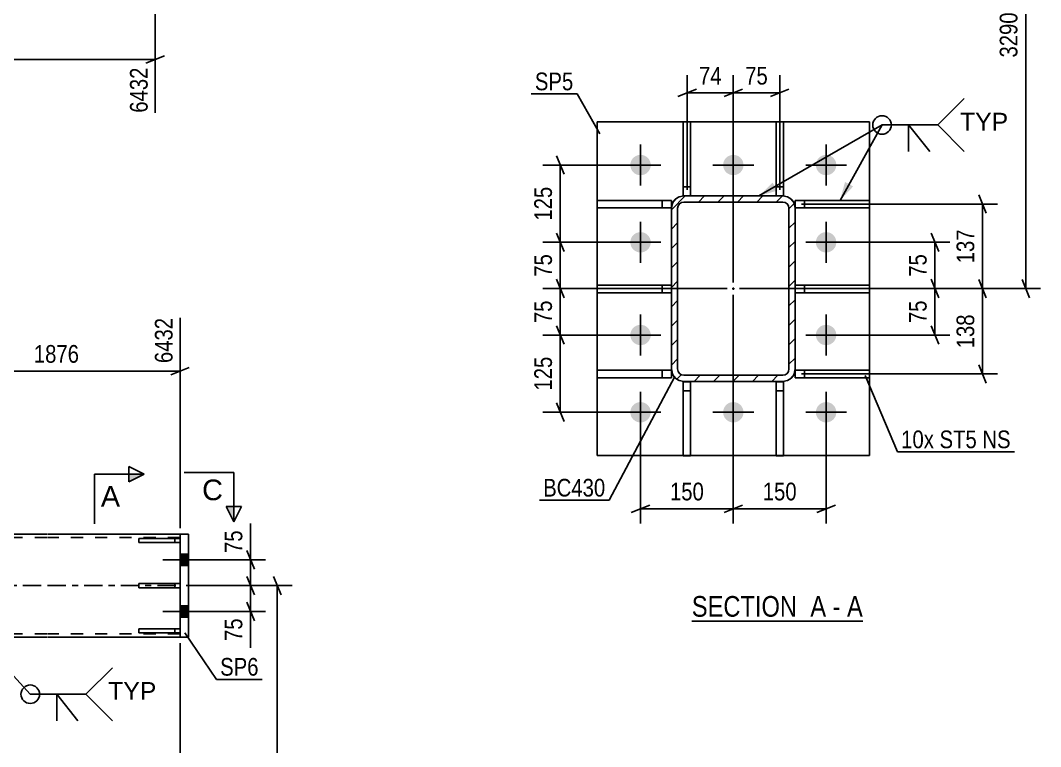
# Model space of a CAD drawing. Header units: millimetres. Extents: x 0 to 841, y 0 to 594.
# Drawn here: x 290.6 to 455.5, y 359 to 476.5 of the extents above; entities that cross this region are included whole.
import ezdxf

# ---------------------------------------------------------------- set-up
doc = ezdxf.new("R2010")
doc.units = ezdxf.units.MM
doc.linetypes.add('DXK_LINE_DOT2', pattern=[3.9198, 1.9599, -1.9599])
doc.linetypes.add('DXK_LINE_DOT3', pattern=[5.9187, 2.979, -0.9799, 0.9799, -0.9799])
doc.styles.add('Arial', font='ARIAL.TTF', dxfattribs={"height": 0.2})
doc.styles.add('Arial Narrow', font='ARIALN.TTF', dxfattribs={"height": 0.2})

# ---------------------------------------------------------------- blocks, each defined once
blk = doc.blocks.new('Unknown-761545952-29 - 1422')
at = {"color": 6, "linetype": 'Continuous'}
blk.add_line((399.15, 379.25), (426.8, 379.25), dxfattribs=at)
at = {"color": 0, "linetype": 'Continuous'}
for points in [[(417.26, 380), (417.26, 383.5), (399.15, 383.5), (399.15, 380)], [(420.86, 380), (420.86, 383.5), (418.31, 383.5), (418.31, 380)], [(423.19, 380), (423.19, 383.5), (421.91, 383.5), (421.91, 380)], [(426.8, 380), (426.8, 383.5), (424.24, 383.5), (424.24, 380)]]:
    blk.add_wipeout(points, dxfattribs=at)
at = {"color": 7, "linetype": 'Continuous', "style": 'Arial Narrow'}
for s, p in [('SECTION ', (399.15, 380)), ('A', (418.31, 380)), ('A', (424.24, 380)), ('-', (421.91, 380))]:
    blk.add_text(s, height=3.34, dxfattribs=at).set_placement(p)
blk = doc.blocks.new('Bolt-761545952-3987 - 3916')
at = {"linetype": 'Continuous'}
for points in [[(316.41, 390.1), (316.41, 388.27), (317.8, 388.27), (317.8, 390.1)], [(316.41, 390.1), (316.41, 388.27), (317.8, 388.27), (317.8, 390.1)], [(316.41, 381.77), (316.41, 379.94), (317.8, 379.94), (317.8, 381.77)], [(316.41, 381.77), (316.41, 379.94), (317.8, 379.94), (317.8, 381.77)]]:
    blk.add_hatch(color=1, dxfattribs=at).paths.add_polyline_path(points)
at = {"color": 1, "linetype": 'Continuous'}
for p, q in [((317.8, 390.1), (316.41, 390.1)), ((317.8, 390.1), (316.41, 390.1)), ((320.25, 389.19), (313.64, 389.19)), ((320.25, 389.19), (313.64, 389.19)), ((317.8, 388.27), (316.41, 388.27)), ((317.8, 388.27), (316.41, 388.27)), ((317.8, 381.77), (316.41, 381.77)), ((317.8, 381.77), (316.41, 381.77)), ((320.25, 380.85), (313.64, 380.85)), ((320.25, 380.85), (313.64, 380.85)), ((317.8, 379.94), (316.41, 379.94)), ((317.8, 379.94), (316.41, 379.94))]:
    blk.add_line(p, q, dxfattribs=at)
blk = doc.blocks.new('Part-761545952-3957 - 3916')
at = {"color": 2, "linetype": 'Continuous'}
for p, q in [((317.8, 393.35), (316.41, 393.35)), ((316.41, 393.35), (316.41, 376.69)), ((317.8, 376.69), (317.8, 393.35)), ((316.41, 376.69), (317.8, 376.69))]:
    blk.add_line(p, q, dxfattribs=at)
blk = doc.blocks.new('Part-761545952-3964 - 3916')
at = {"color": 2, "linetype": 'Continuous'}
for p, q in [((316.41, 385.35), (309.75, 385.35)), ((309.75, 384.69), (309.75, 385.35)), ((316.41, 384.69), (309.75, 384.69)), ((316.41, 385.35), (316.41, 384.69))]:
    blk.add_line(p, q, dxfattribs=at)
at = {"color": 7, "linetype": 'DXK_LINE_DOT2'}
blk.add_line((315.58, 384.69), (315.58, 385.35), dxfattribs=at)
blk = doc.blocks.new('Part-761545952-3965 - 3916')
at = {"color": 2, "linetype": 'Continuous'}
for p, q in [((316.41, 392.66), (309.75, 392.66)), ((309.75, 391.99), (309.75, 392.66)), ((316.41, 392.66), (316.41, 391.99)), ((316.41, 391.99), (309.75, 391.99))]:
    blk.add_line(p, q, dxfattribs=at)
at = {"color": 7, "linetype": 'DXK_LINE_DOT2'}
blk.add_line((315.58, 391.99), (315.58, 392.66), dxfattribs=at)
blk = doc.blocks.new('Part-761545952-3966 - 3916')
at = {"color": 2, "linetype": 'Continuous'}
for p, q in [((309.75, 378.05), (316.41, 378.05)), ((309.75, 377.38), (309.75, 378.05)), ((316.41, 378.05), (316.41, 377.38)), ((316.41, 377.38), (309.75, 377.38))]:
    blk.add_line(p, q, dxfattribs=at)
at = {"color": 7, "linetype": 'DXK_LINE_DOT2'}
blk.add_line((315.58, 377.38), (315.58, 378.05), dxfattribs=at)
blk = doc.blocks.new('Part-761545952-3967 - 3916')
at = {"color": 7, "linetype": 'DXK_LINE_DOT2'}
for p, q in [((316.41, 385.35), (309.75, 385.35)), ((309.75, 385.35), (309.75, 384.69)), ((309.75, 384.69), (316.41, 384.69)), ((315.58, 384.69), (315.58, 385.35)), ((316.41, 384.69), (316.41, 385.35))]:
    blk.add_line(p, q, dxfattribs=at)
blk = doc.blocks.new('Part-761545952-3968 - 3916')
at = {"color": 7, "linetype": 'DXK_LINE_DOT2'}
for p, q in [((316.41, 392.66), (309.75, 392.66)), ((309.75, 392.66), (309.75, 391.99)), ((315.58, 391.99), (315.58, 392.66)), ((316.41, 391.99), (316.41, 392.66)), ((309.75, 391.99), (316.41, 391.99))]:
    blk.add_line(p, q, dxfattribs=at)
blk = doc.blocks.new('Part-761545952-3969 - 3916')
at = {"color": 7, "linetype": 'DXK_LINE_DOT2'}
for p, q in [((316.41, 378.05), (309.75, 378.05)), ((309.75, 378.05), (309.75, 377.38)), ((315.58, 377.38), (315.58, 378.05)), ((316.41, 377.38), (316.41, 378.05)), ((309.75, 377.38), (316.41, 377.38))]:
    blk.add_line(p, q, dxfattribs=at)
blk = doc.blocks.new('Part-761545952-3980 - 3916')
at = {"color": 2, "linetype": 'Continuous'}
for p, q in [((294.89, 393.35), (66.1, 393.35)), ((316.41, 393.35), (294.99, 393.35)), ((294.89, 376.69), (113.13, 376.69)), ((316.41, 376.69), (294.99, 376.69))]:
    blk.add_line(p, q, dxfattribs=at)
at = {"color": 7, "linetype": 'DXK_LINE_DOT2'}
for p, q in [((294.89, 392.8), (66.1, 392.8)), ((316.41, 392.8), (294.99, 392.8)), ((316.41, 376.69), (316.41, 393.35)), ((294.89, 377.24), (66.1, 377.24)), ((316.41, 377.24), (294.99, 377.24))]:
    blk.add_line(p, q, dxfattribs=at)
at = {"color": 7, "linetype": 'DXK_LINE_DOT3'}
for p, q in [((66.1, 385.02), (294.89, 385.02)), ((294.99, 385.02), (316.41, 385.02))]:
    blk.add_line(p, q, dxfattribs=at)
blk = doc.blocks.new('Part-761545952-1482 - 1422')
at = {"color": 2, "linetype": 'Continuous'}
for p, q in [((383.86, 406.08), (383.86, 460.08)), ((383.86, 460.08), (427.86, 460.08)), ((427.86, 406.08), (427.86, 460.08)), ((383.86, 406.08), (397.76, 406.08)), ((412.76, 406.08), (398.96, 406.08)), ((427.86, 406.08), (413.96, 406.08))]:
    blk.add_line(p, q, dxfattribs=at)
at = {"color": 7, "linetype": 'DXK_LINE_DOT2'}
for p, q in [((397.76, 406.08), (398.96, 406.08)), ((413.96, 406.08), (412.76, 406.08))]:
    blk.add_line(p, q, dxfattribs=at)
blk = doc.blocks.new('Part-761545952-1450 - 1422')
at = {"linetype": 'Continuous'}
h = blk.add_hatch(dxfattribs=at)
h.set_pattern_fill('', scale=0.7, style=0, pattern_type=0)
h.set_pattern_definition([(45, (415.7083, 446.8499), (-1.57154, 1.57154), [])])
h.paths.add_polyline_path([(415.86, 446.08), (415.71, 446.85), (415.27, 447.5), (414.63, 447.93), (413.86, 448.08), (397.86, 448.08), (397.1, 447.93), (396.45, 447.5), (396.01, 446.85), (395.86, 446.08), (395.86, 420.08), (396.01, 419.32), (396.45, 418.67), (397.1, 418.24), (397.86, 418.08), (413.86, 418.08), (414.63, 418.24), (415.27, 418.67), (415.71, 419.32), (415.86, 420.08)])
h.paths.add_polyline_path([(414.78, 419.7), (414.57, 419.38), (414.24, 419.16), (413.86, 419.08), (397.86, 419.08), (397.48, 419.16), (397.15, 419.38), (396.94, 419.7), (396.86, 420.08), (396.86, 446.08), (396.94, 446.47), (397.15, 446.79), (397.48, 447.01), (397.86, 447.08), (413.86, 447.08), (414.24, 447.01), (414.57, 446.79), (414.78, 446.47), (414.86, 446.08), (414.86, 420.08)])
blk.add_hatch(color=246, dxfattribs=at).paths.add_polyline_path([(405.86, 432.98, -1), (405.86, 433.18, -1)])
at = {"color": 7, "linetype": 'DXK_LINE_DOT2'}
for p, q in [((397.1, 447.93), (397.86, 448.08)), ((397.86, 447.08), (397.48, 447.01)), ((413.86, 448.08), (397.86, 448.08)), ((397.86, 447.08), (413.86, 447.08)), ((413.86, 448.08), (414.63, 447.93)), ((414.24, 447.01), (413.86, 447.08)), ((395.86, 446.08), (396.01, 446.85)), ((395.86, 420.08), (395.86, 446.08)), ((396.94, 446.47), (396.86, 446.08)), ((396.86, 420.08), (396.86, 446.08)), ((414.86, 446.08), (414.78, 446.47)), ((414.86, 420.08), (414.86, 446.08)), ((415.71, 446.85), (415.86, 446.08)), ((415.86, 420.08), (415.86, 446.08)), ((396.01, 419.32), (395.86, 420.08)), ((396.86, 420.08), (396.94, 419.7)), ((397.48, 419.16), (397.86, 419.08)), ((397.86, 419.08), (413.86, 419.08)), ((413.86, 419.08), (414.24, 419.16)), ((414.78, 419.7), (414.86, 420.08)), ((415.86, 420.08), (415.71, 419.32)), ((397.86, 418.08), (397.1, 418.24)), ((397.86, 418.08), (413.86, 418.08)), ((414.63, 418.24), (413.86, 418.08))]:
    blk.add_line(p, q, dxfattribs=at)
at = {"color": 2, "linetype": 'Continuous'}
for p, q in [((397.86, 448.08), (397.1, 447.93)), ((397.48, 447.01), (397.86, 447.08)), ((397.86, 448.08), (397.86, 448.08)), ((397.86, 448.08), (413.86, 448.08)), ((397.86, 447.08), (397.86, 447.08)), ((397.86, 447.08), (413.86, 447.08)), ((413.86, 448.08), (413.86, 448.08)), ((414.63, 447.93), (413.86, 448.08)), ((413.86, 447.08), (413.86, 447.08)), ((413.86, 447.08), (414.24, 447.01)), ((396.01, 446.85), (395.86, 446.08)), ((395.86, 446.08), (395.86, 446.08)), ((395.86, 420.08), (395.86, 446.08)), ((396.86, 446.08), (396.94, 446.47)), ((396.86, 446.08), (396.86, 446.08)), ((396.86, 420.08), (396.86, 446.08)), ((414.78, 446.47), (414.86, 446.08)), ((414.86, 446.08), (414.86, 446.08)), ((414.86, 420.08), (414.86, 446.08)), ((415.86, 446.08), (415.71, 446.85)), ((415.86, 446.08), (415.86, 446.08)), ((415.86, 420.08), (415.86, 446.08)), ((395.86, 420.08), (395.86, 420.08)), ((395.86, 420.08), (396.01, 419.32)), ((396.86, 420.08), (396.86, 420.08)), ((396.94, 419.7), (396.86, 420.08)), ((397.86, 419.08), (397.48, 419.16)), ((397.86, 419.08), (397.86, 419.08)), ((397.86, 419.08), (413.86, 419.08)), ((414.24, 419.16), (413.86, 419.08)), ((413.86, 419.08), (413.86, 419.08)), ((414.86, 420.08), (414.78, 419.7)), ((414.86, 420.08), (414.86, 420.08)), ((415.71, 419.32), (415.86, 420.08)), ((415.86, 420.08), (415.86, 420.08)), ((397.1, 418.24), (397.86, 418.08)), ((397.86, 418.08), (397.86, 418.08)), ((397.86, 418.08), (413.86, 418.08)), ((413.86, 418.08), (414.63, 418.24)), ((413.86, 418.08), (413.86, 418.08))]:
    blk.add_line(p, q, dxfattribs=at)
at = {"color": 246, "linetype": 'DXK_LINE_DOT2'}
blk.add_line((405.86, 433.08), (405.86, 433.08), dxfattribs=at)
at = {"color": 246, "linetype": 'Continuous'}
blk.add_circle((405.86, 433.08), 0.1, dxfattribs=at)
at = {"color": 7, "linetype": 'DXK_LINE_DOT2'}
for centre, radius, start, end in [((397.86, 446.08), 2, 112.5, 157.5), ((397.86, 446.08), 1, 112.5, 157.5), ((413.86, 446.08), 1, 22.5, 67.5), ((413.86, 446.08), 2, 22.5, 67.5), ((397.86, 420.08), 2, 202.5, 247.5), ((397.86, 420.08), 1, 202.5, 247.5), ((413.86, 420.08), 1, 292.5, 337.5), ((413.86, 420.08), 2, 292.5, 337.5)]:
    blk.add_arc(centre, radius, start, end, dxfattribs=at)
at = {"color": 2, "linetype": 'Continuous'}
for centre, radius, start, end in [((397.86, 446.08), 2, 112.5, 157.5), ((397.86, 446.08), 1, 112.5, 157.5), ((413.86, 446.08), 1, 22.5, 67.5), ((413.86, 446.08), 2, 22.5, 67.5), ((397.86, 420.08), 2, 202.5, 247.5), ((397.86, 420.08), 1, 202.5, 247.5), ((413.86, 420.08), 1, 292.5, 337.5), ((413.86, 420.08), 2, 292.5, 337.5)]:
    blk.add_arc(centre, radius, start, end, dxfattribs=at)
blk = doc.blocks.new('Part-761545952-1497 - 1422')
at = {"color": 2, "linetype": 'Continuous'}
for p, q in [((415.86, 433.62), (427.86, 433.62)), ((427.86, 432.42), (415.86, 432.42)), ((427.86, 433.62), (427.86, 432.42))]:
    blk.add_line(p, q, dxfattribs=at)
at = {"color": 7, "linetype": 'DXK_LINE_DOT2'}
for p, q in [((417.36, 433.62), (415.86, 433.62)), ((415.86, 433.62), (415.86, 433.62)), ((415.86, 433.62), (415.86, 432.42)), ((415.86, 432.42), (417.36, 432.42)), ((427.86, 433.62), (417.36, 433.62)), ((417.36, 433.62), (417.36, 432.42)), ((417.36, 432.42), (427.86, 432.42))]:
    blk.add_line(p, q, dxfattribs=at)
blk = doc.blocks.new('Part-761545952-1502 - 1422')
at = {"color": 2, "linetype": 'Continuous'}
for p, q in [((415.86, 419.87), (415.86, 419.87)), ((415.86, 419.87), (427.86, 419.87)), ((415.86, 418.67), (415.86, 419.87)), ((427.86, 419.87), (427.86, 418.67)), ((427.86, 418.67), (415.86, 418.67))]:
    blk.add_line(p, q, dxfattribs=at)
at = {"color": 7, "linetype": 'DXK_LINE_DOT2'}
for p, q in [((417.36, 419.87), (415.86, 419.87)), ((427.86, 419.87), (417.36, 419.87)), ((417.36, 419.87), (417.36, 418.67)), ((415.86, 418.67), (415.86, 418.67)), ((415.86, 418.67), (417.36, 418.67)), ((417.36, 418.67), (427.86, 418.67))]:
    blk.add_line(p, q, dxfattribs=at)
blk = doc.blocks.new('Part-761545952-1507 - 1422')
at = {"color": 2, "linetype": 'Continuous'}
for p, q in [((415.86, 447.37), (415.86, 447.37)), ((415.86, 447.37), (427.86, 447.37)), ((415.86, 446.17), (415.86, 447.37)), ((427.86, 447.37), (427.86, 446.17)), ((427.86, 446.17), (415.86, 446.17))]:
    blk.add_line(p, q, dxfattribs=at)
at = {"color": 7, "linetype": 'DXK_LINE_DOT2'}
for p, q in [((417.36, 447.37), (415.86, 447.37)), ((427.86, 447.37), (417.36, 447.37)), ((417.36, 447.37), (417.36, 446.17)), ((415.86, 446.17), (415.86, 446.17)), ((415.86, 446.17), (417.36, 446.17)), ((417.36, 446.17), (427.86, 446.17))]:
    blk.add_line(p, q, dxfattribs=at)
blk = doc.blocks.new('Part-761545952-1512 - 1422')
at = {"color": 2, "linetype": 'Continuous'}
for p, q in [((383.86, 432.42), (383.86, 433.62)), ((383.86, 433.62), (395.86, 433.62)), ((395.86, 432.42), (383.86, 432.42))]:
    blk.add_line(p, q, dxfattribs=at)
at = {"color": 7, "linetype": 'DXK_LINE_DOT2'}
for p, q in [((383.86, 433.62), (394.36, 433.62)), ((383.86, 432.42), (394.36, 432.42)), ((394.36, 432.42), (394.36, 433.62)), ((394.36, 433.62), (395.86, 433.62)), ((394.36, 432.42), (395.86, 432.42)), ((395.86, 432.42), (395.86, 433.62)), ((395.86, 432.42), (395.86, 432.42))]:
    blk.add_line(p, q, dxfattribs=at)
blk = doc.blocks.new('Part-761545952-1517 - 1422')
at = {"color": 2, "linetype": 'Continuous'}
for p, q in [((383.86, 418.67), (383.86, 419.87)), ((383.86, 419.87), (395.86, 419.87)), ((395.86, 418.67), (395.86, 419.87)), ((395.86, 418.67), (383.86, 418.67)), ((395.86, 418.67), (395.86, 418.67))]:
    blk.add_line(p, q, dxfattribs=at)
at = {"color": 7, "linetype": 'DXK_LINE_DOT2'}
for p, q in [((383.86, 419.87), (394.36, 419.87)), ((394.36, 418.67), (394.36, 419.87)), ((394.36, 419.87), (395.86, 419.87)), ((383.86, 418.67), (394.36, 418.67)), ((394.36, 418.67), (395.86, 418.67)), ((395.86, 418.67), (395.86, 418.67))]:
    blk.add_line(p, q, dxfattribs=at)
blk = doc.blocks.new('Part-761545952-1522 - 1422')
at = {"color": 2, "linetype": 'Continuous'}
for p, q in [((383.86, 446.17), (383.86, 447.37)), ((383.86, 447.37), (395.86, 447.37)), ((395.86, 446.17), (395.86, 447.37)), ((395.86, 446.17), (383.86, 446.17)), ((395.86, 446.17), (395.86, 446.17))]:
    blk.add_line(p, q, dxfattribs=at)
at = {"color": 7, "linetype": 'DXK_LINE_DOT2'}
for p, q in [((383.86, 447.37), (394.36, 447.37)), ((394.36, 446.17), (394.36, 447.37)), ((394.36, 447.37), (395.86, 447.37)), ((383.86, 446.17), (394.36, 446.17)), ((394.36, 446.17), (395.86, 446.17)), ((395.86, 446.17), (395.86, 446.17))]:
    blk.add_line(p, q, dxfattribs=at)
blk = doc.blocks.new('Part-761545952-1527 - 1422')
at = {"color": 2, "linetype": 'Continuous'}
for p, q in [((397.76, 418.02), (397.76, 418.02)), ((397.76, 418.02), (397.76, 406.02)), ((397.76, 418.02), (398.96, 418.02)), ((398.96, 418.02), (398.96, 418.02)), ((398.96, 418.02), (398.96, 406.02)), ((398.96, 406.02), (397.76, 406.02))]:
    blk.add_line(p, q, dxfattribs=at)
at = {"color": 7, "linetype": 'DXK_LINE_DOT2'}
for p, q in [((397.76, 418.02), (398.96, 418.02)), ((397.76, 416.52), (398.96, 416.52))]:
    blk.add_line(p, q, dxfattribs=at)
blk = doc.blocks.new('Part-761545952-1532 - 1422')
at = {"color": 2, "linetype": 'Continuous'}
for p, q in [((412.76, 418.02), (412.76, 418.02)), ((412.76, 418.02), (412.76, 406.02)), ((412.76, 418.02), (413.96, 418.02)), ((413.96, 418.02), (413.96, 418.02)), ((413.96, 418.02), (413.96, 406.02)), ((413.96, 406.02), (412.76, 406.02))]:
    blk.add_line(p, q, dxfattribs=at)
at = {"color": 7, "linetype": 'DXK_LINE_DOT2'}
for p, q in [((412.76, 418.02), (413.96, 418.02)), ((412.76, 416.52), (413.96, 416.52))]:
    blk.add_line(p, q, dxfattribs=at)
blk = doc.blocks.new('Part-761545952-1537 - 1422')
at = {"color": 2, "linetype": 'Continuous'}
for p, q in [((397.76, 460.08), (398.96, 460.08)), ((397.76, 448.08), (397.76, 460.08)), ((398.96, 460.08), (398.96, 448.08)), ((397.76, 448.08), (397.86, 448.08)), ((397.76, 448.08), (397.76, 448.08))]:
    blk.add_line(p, q, dxfattribs=at)
at = {"color": 7, "linetype": 'DXK_LINE_DOT2'}
for p, q in [((397.76, 449.58), (398.96, 449.58)), ((398.96, 448.08), (397.76, 448.08)), ((397.76, 448.08), (397.76, 448.08)), ((397.86, 448.08), (398.96, 448.08)), ((398.96, 448.08), (398.96, 448.08)), ((398.96, 448.08), (398.96, 448.08))]:
    blk.add_line(p, q, dxfattribs=at)
blk = doc.blocks.new('Part-761545952-1542 - 1422')
at = {"color": 2, "linetype": 'Continuous'}
for p, q in [((412.76, 460.08), (413.96, 460.08)), ((412.76, 448.08), (412.76, 460.08)), ((413.96, 460.08), (413.96, 448.08)), ((413.96, 448.08), (413.86, 448.08)), ((413.96, 448.08), (413.96, 448.08))]:
    blk.add_line(p, q, dxfattribs=at)
at = {"color": 7, "linetype": 'DXK_LINE_DOT2'}
for p, q in [((412.76, 449.58), (413.96, 449.58)), ((413.86, 448.08), (412.76, 448.08)), ((413.96, 448.08), (412.76, 448.08)), ((412.76, 448.08), (412.76, 448.08)), ((412.76, 448.08), (412.76, 448.08)), ((413.96, 448.08), (413.96, 448.08))]:
    blk.add_line(p, q, dxfattribs=at)
blk = doc.blocks.new('Bolt-761545952-1581 - 1422')
at = {"linetype": 'Continuous'}
for points in [[(389.21, 453.08, -1), (392.51, 453.08, -1)], [(404.21, 453.08, -1), (407.51, 453.08, -1)], [(419.21, 453.08, -1), (422.51, 453.08, -1)], [(389.21, 440.58, -1), (392.51, 440.58, -1)], [(419.21, 440.58, -1), (422.51, 440.58, -1)], [(389.21, 425.58, -1), (392.51, 425.58, -1)], [(419.21, 425.58, -1), (422.51, 425.58, -1)], [(389.21, 413.08, -1), (392.51, 413.08, -1)], [(404.21, 413.08, -1), (407.51, 413.08, -1)], [(419.21, 413.08, -1), (422.51, 413.08, -1)]]:
    blk.add_hatch(color=1, dxfattribs=at).paths.add_polyline_path(points)
at = {"color": 1, "linetype": 'Continuous'}
for p, q in [((390.86, 449.78), (390.86, 456.38)), ((405.86, 449.78), (405.86, 456.38)), ((420.86, 449.78), (420.86, 456.38)), ((387.56, 453.08), (394.16, 453.08)), ((402.56, 453.08), (409.16, 453.08)), ((417.56, 453.08), (424.16, 453.08)), ((390.86, 437.28), (390.86, 443.88)), ((420.86, 437.28), (420.86, 443.88)), ((387.56, 440.58), (394.16, 440.58)), ((417.56, 440.58), (424.16, 440.58)), ((390.86, 422.28), (390.86, 428.88)), ((420.86, 422.28), (420.86, 428.88)), ((387.56, 425.58), (394.16, 425.58)), ((417.56, 425.58), (424.16, 425.58)), ((390.86, 409.78), (390.86, 416.38)), ((405.86, 409.78), (405.86, 416.38)), ((420.86, 409.78), (420.86, 416.38)), ((387.56, 413.08), (394.16, 413.08)), ((402.56, 413.08), (409.16, 413.08)), ((417.56, 413.08), (424.16, 413.08))]:
    blk.add_line(p, q, dxfattribs=at)
blk = doc.blocks.new('StraightDimension-761545952-5408 - 5232')
at = {"color": 7, "linetype": 'Continuous'}
for p, q in [((312.38, 500.18), (312.38, 461.55)), ((100.93, 470.17), (312.38, 470.17)), ((310.88, 469.57), (313.88, 470.77))]:
    blk.add_line(p, q, dxfattribs=at)
at = {"color": 0, "linetype": 'Continuous'}
blk.add_wipeout([(311.78, 469.47), (307.58, 469.47), (307.58, 460.95), (311.78, 460.95)], dxfattribs=at)
at = {"color": 3, "linetype": 'Continuous', "style": 'Arial Narrow'}
blk.add_text('6432', height=2.863, rotation=90.0002, dxfattribs=at).set_placement((311.18, 461.55))
blk = doc.blocks.new('StraightDimension-761545952-4192 - 3916')
at = {"color": 7, "linetype": 'Continuous'}
for p, q in [((276.45, 376.95), (276.45, 432.85)), ((316.41, 394.35), (316.41, 428.35)), ((277.95, 420.34), (274.95, 419.14)), ((276.45, 419.74), (316.41, 419.74)), ((314.91, 419.14), (317.91, 420.34))]:
    blk.add_line(p, q, dxfattribs=at)
at = {"color": 0, "linetype": 'Continuous'}
blk.add_wipeout([(315.81, 428.95), (311.61, 428.95), (311.61, 420.44), (315.81, 420.44)], dxfattribs=at)
at = {"color": 0}
blk.add_wipeout([(300.69, 420.49), (300.69, 424.69), (292.18, 424.69), (292.18, 420.49)], dxfattribs=at)
at = {"color": 3, "linetype": 'Continuous', "style": 'Arial Narrow'}
blk.add_text('6432', height=2.863, rotation=90.0002, dxfattribs=at).set_placement((315.21, 421.04))
at = {"color": 3, "style": 'Arial Narrow'}
blk.add_text('1876', height=2.863, dxfattribs=at).set_placement((292.78, 421.09))
blk = doc.blocks.new('StraightDimension-761545952-4305 - 3916')
at = {"color": 7, "linetype": 'Continuous'}
for p, q in [((332.74, 383.52), (331.54, 386.52)), ((317.41, 385.02), (334.54, 385.02)), ((332.14, 202.2), (332.14, 385.02)), ((331.54, 203.7), (332.74, 200.7)), ((313.77, 202.2), (334.54, 202.2))]:
    blk.add_line(p, q, dxfattribs=at)
at = {"color": 0}
blk.add_wipeout([(331.39, 297.87), (327.19, 297.87), (327.19, 289.36), (331.39, 289.36)], dxfattribs=at)
at = {"color": 3, "style": 'Arial Narrow'}
blk.add_text('3291', height=2.863, rotation=90.0002, dxfattribs=at).set_placement((330.79, 289.96))
blk = doc.blocks.new('StraightDimension-761545952-4394 - 3916')
at = {"color": 7, "linetype": 'Continuous'}
for p, q in [((327.23, 390.69), (328.43, 387.69)), ((318.8, 389.19), (330.23, 389.19)), ((327.83, 385.02), (327.83, 389.19)), ((328.43, 383.52), (327.23, 386.52)), ((317.41, 385.02), (330.23, 385.02))]:
    blk.add_line(p, q, dxfattribs=at)
at = {"color": 0}
blk.add_wipeout([(327.08, 394.57), (322.88, 394.57), (322.88, 389.71), (327.08, 389.71)], dxfattribs=at)
at = {"color": 7, "linetype": 'Continuous'}
blk.add_line((327.83, 389.19), (327.83, 395.09), dxfattribs=at)
blk.add_line((327.83, 389.19), (327.83, 395.09), dxfattribs=at)
at = {"color": 3, "style": 'Arial Narrow'}
blk.add_text('75', height=2.863, rotation=90.0002, dxfattribs=at).set_placement((326.48, 390.31))
blk = doc.blocks.new('StraightDimension-761545952-4403 - 3916')
at = {"color": 7, "linetype": 'Continuous'}
for p, q in [((327.23, 386.52), (328.43, 383.52)), ((317.41, 385.02), (330.23, 385.02)), ((327.83, 380.85), (327.83, 385.02)), ((328.43, 379.35), (327.23, 382.35)), ((318.8, 380.85), (330.23, 380.85))]:
    blk.add_line(p, q, dxfattribs=at)
at = {"color": 0}
blk.add_wipeout([(327.08, 380.33), (322.88, 380.33), (322.88, 375.47), (327.08, 375.47)], dxfattribs=at)
at = {"color": 7, "linetype": 'Continuous'}
blk.add_line((327.83, 380.85), (327.83, 374.95), dxfattribs=at)
blk.add_line((327.83, 380.85), (327.83, 374.95), dxfattribs=at)
at = {"color": 3, "style": 'Arial Narrow'}
blk.add_text('75', height=2.863, rotation=90.0002, dxfattribs=at).set_placement((326.48, 376.07))
blk = doc.blocks.new('StraightDimension-761545952-12997 - 3916')
at = {"color": 7, "linetype": 'Continuous'}
for p, q in [((316.41, 375.69), (316.41, 265.49)), ((312.77, 211.58), (312.77, 270.74)), ((311.27, 267.29), (314.27, 268.49)), ((312.77, 267.89), (316.41, 267.89)), ((317.91, 268.49), (314.91, 267.29))]:
    blk.add_line(p, q, dxfattribs=at)
at = {"color": 0}
blk.add_wipeout([(312.25, 268.64), (312.25, 272.84), (307.39, 272.84), (307.39, 268.64)], dxfattribs=at)
at = {"color": 7, "linetype": 'Continuous'}
blk.add_line((312.77, 267.89), (306.86, 267.89), dxfattribs=at)
blk.add_line((312.77, 267.89), (306.86, 267.89), dxfattribs=at)
at = {"color": 3, "style": 'Arial Narrow'}
blk.add_text('66', height=2.863, dxfattribs=at).set_placement((307.99, 269.24))
blk = doc.blocks.new('StraightDimension-761545952-13538 - 1422')
at = {"color": 7, "linetype": 'Continuous'}
for p, q in [((446.76, 445.27), (445.56, 448.27)), ((416.86, 446.77), (448.56, 446.77)), ((446.16, 433.08), (446.16, 446.77)), ((445.56, 434.58), (446.76, 431.58)), ((406.86, 433.08), (448.56, 433.08))]:
    blk.add_line(p, q, dxfattribs=at)
at = {"color": 0}
blk.add_wipeout([(445.41, 443.27), (441.21, 443.27), (441.21, 436.58), (445.41, 436.58)], dxfattribs=at)
at = {"color": 3, "style": 'Arial Narrow'}
blk.add_text('137', height=2.863, rotation=90.0002, dxfattribs=at).set_placement((444.81, 437.18))
blk = doc.blocks.new('StraightDimension-761545952-13526 - 1422')
at = {"color": 7, "linetype": 'Continuous'}
for p, q in [((377.29, 454.58), (378.49, 451.58)), ((389.86, 453.08), (375.04, 453.08)), ((377.89, 440.58), (377.89, 453.08)), ((378.49, 439.08), (377.29, 442.08)), ((389.86, 440.58), (375.04, 440.58))]:
    blk.add_line(p, q, dxfattribs=at)
at = {"color": 0}
blk.add_wipeout([(377.14, 450.18), (372.94, 450.18), (372.94, 443.49), (377.14, 443.49)], dxfattribs=at)
at = {"color": 3, "style": 'Arial Narrow'}
blk.add_text('125', height=2.863, rotation=90.0002, dxfattribs=at).set_placement((376.54, 444.09))
blk = doc.blocks.new('StraightDimension-761545952-13528 - 1422')
at = {"color": 7, "linetype": 'Continuous'}
for p, q in [((377.29, 434.59), (378.49, 431.59)), ((404.86, 433.09), (375.04, 433.09)), ((377.89, 425.58), (377.89, 433.09)), ((389.86, 425.58), (375.04, 425.58)), ((378.49, 424.08), (377.29, 427.08))]:
    blk.add_line(p, q, dxfattribs=at)
at = {"color": 0}
blk.add_wipeout([(377.14, 431.76), (372.94, 431.76), (372.94, 426.91), (377.14, 426.91)], dxfattribs=at)
at = {"color": 3, "style": 'Arial Narrow'}
blk.add_text('75', height=2.863, rotation=90.0002, dxfattribs=at).set_placement((376.54, 427.51))
blk = doc.blocks.new('StraightDimension-761545952-13536 - 1422')
at = {"color": 7, "linetype": 'Continuous'}
for p, q in [((437.86, 434.59), (439.06, 431.59)), ((406.86, 433.09), (440.86, 433.09)), ((438.46, 425.58), (438.46, 433.09)), ((421.86, 425.58), (440.86, 425.58)), ((439.06, 424.08), (437.86, 427.08))]:
    blk.add_line(p, q, dxfattribs=at)
at = {"color": 0}
blk.add_wipeout([(437.71, 431.76), (433.51, 431.76), (433.51, 426.91), (437.71, 426.91)], dxfattribs=at)
at = {"color": 3, "style": 'Arial Narrow'}
blk.add_text('75', height=2.863, rotation=90.0002, dxfattribs=at).set_placement((437.11, 427.51))
blk = doc.blocks.new('StraightDimension-761545952-13539 - 1422')
at = {"color": 7, "linetype": 'Continuous'}
for p, q in [((446.76, 431.58), (445.56, 434.58)), ((406.86, 433.08), (448.56, 433.08)), ((446.16, 419.27), (446.16, 433.08)), ((445.56, 420.77), (446.76, 417.77)), ((416.86, 419.27), (448.56, 419.27))]:
    blk.add_line(p, q, dxfattribs=at)
at = {"color": 0}
blk.add_wipeout([(445.41, 429.52), (441.21, 429.52), (441.21, 422.83), (445.41, 422.83)], dxfattribs=at)
at = {"color": 3, "style": 'Arial Narrow'}
blk.add_text('138', height=2.863, rotation=90.0002, dxfattribs=at).set_placement((444.81, 423.43))
blk = doc.blocks.new('StraightDimension-761545952-16546 - 1422')
at = {"color": 7, "linetype": 'Continuous'}
for p, q in [((398.41, 449.08), (398.41, 467.6)), ((405.86, 434.08), (405.86, 467.6)), ((396.91, 464.15), (399.91, 465.35)), ((407.36, 465.35), (404.36, 464.15)), ((398.41, 464.75), (405.86, 464.75))]:
    blk.add_line(p, q, dxfattribs=at)
at = {"color": 0}
blk.add_wipeout([(404.56, 465.5), (404.56, 469.7), (399.71, 469.7), (399.71, 465.5)], dxfattribs=at)
at = {"color": 3, "style": 'Arial Narrow'}
blk.add_text('74', height=2.863, dxfattribs=at).set_placement((400.31, 466.1))
blk = doc.blocks.new('StraightDimension-761545952-17606 - 1422')
at = {"color": 7, "linetype": 'Continuous'}
for p, q in [((405.86, 432.09), (405.86, 395.07)), ((390.86, 412.08), (390.86, 395.07)), ((392.36, 398.07), (389.36, 396.87)), ((404.36, 396.87), (407.36, 398.07)), ((390.86, 397.47), (405.86, 397.47))]:
    blk.add_line(p, q, dxfattribs=at)
at = {"color": 0}
blk.add_wipeout([(401.7, 398.22), (401.7, 402.42), (395.02, 402.42), (395.02, 398.22)], dxfattribs=at)
at = {"color": 3, "style": 'Arial Narrow'}
blk.add_text('150', height=2.863, dxfattribs=at).set_placement((395.62, 398.82))
blk = doc.blocks.new('StraightDimension-761545952-17605 - 1422')
at = {"color": 7, "linetype": 'Continuous'}
for p, q in [((405.86, 432.09), (405.86, 395.07)), ((420.86, 412.08), (420.86, 395.07)), ((407.36, 398.07), (404.36, 396.87)), ((419.36, 396.87), (422.36, 398.07)), ((405.86, 397.47), (420.86, 397.47))]:
    blk.add_line(p, q, dxfattribs=at)
at = {"color": 0}
blk.add_wipeout([(416.7, 398.22), (416.7, 402.42), (410.02, 402.42), (410.02, 398.22)], dxfattribs=at)
at = {"color": 3, "style": 'Arial Narrow'}
blk.add_text('150', height=2.863, dxfattribs=at).set_placement((410.62, 398.82))
blk = doc.blocks.new('StraightDimension-761545952-13535 - 1422')
at = {"color": 7, "linetype": 'Continuous'}
for p, q in [((437.86, 442.08), (439.06, 439.08)), ((421.86, 440.58), (440.86, 440.58)), ((438.46, 433.09), (438.46, 440.58)), ((439.06, 431.59), (437.86, 434.59)), ((406.86, 433.09), (440.86, 433.09))]:
    blk.add_line(p, q, dxfattribs=at)
at = {"color": 0}
blk.add_wipeout([(437.71, 439.26), (433.51, 439.26), (433.51, 434.41), (437.71, 434.41)], dxfattribs=at)
at = {"color": 3, "style": 'Arial Narrow'}
blk.add_text('75', height=2.863, rotation=90.0002, dxfattribs=at).set_placement((437.11, 435.01))
blk = doc.blocks.new('StraightDimension-761545952-13407 - 1422')
at = {"color": 7, "linetype": 'Continuous'}
for p, q in [((453.74, 513.68), (452.54, 516.68)), ((406.86, 515.18), (455.54, 515.18)), ((453.14, 433.08), (453.14, 515.18)), ((452.54, 434.58), (453.74, 431.58)), ((406.86, 433.08), (455.54, 433.08))]:
    blk.add_line(p, q, dxfattribs=at)
at = {"color": 0}
blk.add_wipeout([(452.39, 478.39), (448.19, 478.39), (448.19, 469.88), (452.39, 469.88)], dxfattribs=at)
at = {"color": 3, "style": 'Arial Narrow'}
blk.add_text('3290', height=2.863, rotation=90.0002, dxfattribs=at).set_placement((451.79, 470.48))
blk = doc.blocks.new('StraightDimension-761545952-13527 - 1422')
at = {"color": 7, "linetype": 'Continuous'}
for p, q in [((377.29, 442.08), (378.49, 439.08)), ((389.86, 440.58), (375.04, 440.58)), ((377.89, 433.09), (377.89, 440.58)), ((378.49, 431.59), (377.29, 434.59)), ((404.86, 433.09), (375.04, 433.09))]:
    blk.add_line(p, q, dxfattribs=at)
at = {"color": 0}
blk.add_wipeout([(377.14, 439.26), (372.94, 439.26), (372.94, 434.41), (377.14, 434.41)], dxfattribs=at)
at = {"color": 3, "style": 'Arial Narrow'}
blk.add_text('75', height=2.863, rotation=90.0002, dxfattribs=at).set_placement((376.54, 435.01))
blk = doc.blocks.new('StraightDimension-761545952-13529 - 1422')
at = {"color": 7, "linetype": 'Continuous'}
for p, q in [((389.86, 425.58), (375.04, 425.58)), ((377.29, 427.08), (378.49, 424.08)), ((377.89, 413.08), (377.89, 425.58)), ((378.49, 411.58), (377.29, 414.58)), ((389.86, 413.08), (375.04, 413.08))]:
    blk.add_line(p, q, dxfattribs=at)
at = {"color": 0}
blk.add_wipeout([(377.14, 422.68), (372.94, 422.68), (372.94, 415.99), (377.14, 415.99)], dxfattribs=at)
at = {"color": 3, "style": 'Arial Narrow'}
blk.add_text('125', height=2.863, rotation=90.0002, dxfattribs=at).set_placement((376.54, 416.59))
blk = doc.blocks.new('StraightDimension-761545952-16545 - 1422')
at = {"color": 7, "linetype": 'Continuous'}
for p, q in [((405.86, 434.08), (405.86, 467.6)), ((413.36, 449.08), (413.36, 467.6)), ((404.36, 464.15), (407.36, 465.35)), ((414.86, 465.35), (411.86, 464.15)), ((405.86, 464.75), (413.36, 464.75))]:
    blk.add_line(p, q, dxfattribs=at)
at = {"color": 0}
blk.add_wipeout([(412.04, 465.5), (412.04, 469.7), (407.18, 469.7), (407.18, 465.5)], dxfattribs=at)
at = {"color": 3, "style": 'Arial Narrow'}
blk.add_text('75', height=2.863, dxfattribs=at).set_placement((407.78, 466.1))
blk = doc.blocks.new('Mark-761545952-3953 - 3916')
at = {"color": 0}
blk.add_wipeout([(329.11, 370.46), (329.11, 373.46), (322.9, 373.46), (322.9, 370.46)], dxfattribs=at)
blk.add_wipeout([(329.11, 370.46), (329.11, 373.46), (322.9, 373.46), (322.9, 370.46)], dxfattribs=at)
at = {"color": 30, "linetype": 'Continuous'}
for p, q in [((317.19, 377.39), (322.3, 369.86)), ((322.3, 369.86), (329.71, 369.86))]:
    blk.add_line(p, q, dxfattribs=at)
at = {"color": 3, "style": 'Arial Narrow'}
blk.add_text('SP6', height=2.863, dxfattribs=at).set_placement((322.9, 370.46))
blk = doc.blocks.new('SectionMark-761545952-4512 - 3916')
at = {"linetype": 'Continuous'}
blk.add_hatch(color=6, dxfattribs=at).paths.add_polyline_path([(323.85, 397.85), (325.1, 397.85), (325.1, 395.35)])
at = {"color": 6, "linetype": 'Continuous'}
for p, q in [((325.1, 403.35), (317.1, 403.35)), ((325.1, 403.35), (325.1, 395.35)), ((323.85, 397.85), (326.35, 397.85)), ((325.1, 395.35), (323.85, 397.85)), ((326.35, 397.85), (325.1, 395.35))]:
    blk.add_line(p, q, dxfattribs=at)
at = {"color": 0, "linetype": 'Continuous'}
blk.add_wipeout([(323.35, 398.85), (323.35, 402.35), (319.98, 402.35), (319.98, 398.85)], dxfattribs=at)
at = {"color": 3, "linetype": 'Continuous', "style": 'Arial'}
blk.add_text('C', height=3.34, dxfattribs=at).set_placement((319.98, 398.85))
blk = doc.blocks.new('SectionMark-761545952-4536 - 3916')
at = {"linetype": 'Continuous'}
for points in [[(308.11, 401.8), (308.11, 403.05), (310.61, 403.05)], [(308.11, 179.12), (308.11, 180.37), (310.61, 179.12)]]:
    blk.add_hatch(color=6, dxfattribs=at).paths.add_polyline_path(points)
at = {"color": 6, "linetype": 'Continuous'}
for p, q in [((308.11, 401.8), (308.11, 404.3)), ((308.11, 404.3), (310.61, 403.05)), ((302.61, 403.05), (302.61, 395.05)), ((302.61, 403.05), (310.61, 403.05)), ((310.61, 403.05), (308.11, 401.8)), ((302.61, 179.12), (302.61, 187.12)), ((310.61, 179.12), (308.11, 180.37)), ((308.11, 180.37), (308.11, 177.87)), ((302.61, 179.12), (310.61, 179.12)), ((310.61, 179.12), (308.11, 177.87))]:
    blk.add_line(p, q, dxfattribs=at)
at = {"color": 0, "linetype": 'Continuous'}
for points in [[(306.72, 397.8), (306.72, 401.3), (303.61, 401.3), (303.61, 397.8)], [(306.72, 180.87), (306.72, 184.37), (303.61, 184.37), (303.61, 180.87)]]:
    blk.add_wipeout(points, dxfattribs=at)
at = {"color": 3, "linetype": 'Continuous', "style": 'Arial'}
for p in [(303.61, 397.8), (303.61, 180.87)]:
    blk.add_text('A', height=3.34, dxfattribs=at).set_placement(p)
blk = doc.blocks.new('WeldMark-761545952-4538 - 3916')
at = {"linetype": 'Continuous'}
blk.add_hatch(color=30, dxfattribs=at).paths.add_polyline_path([(285.25, 373.96), (283.78, 376.69), (286.36, 374.97)])
at = {"color": 30, "linetype": 'Continuous'}
for p, q in [((283.78, 376.69), (292.2, 367.45)), ((292.2, 367.45), (301.2, 367.45))]:
    blk.add_line(p, q, dxfattribs=at)
at = {"color": 3, "linetype": 'Continuous'}
for q in [(299.91, 363.17), (296.48, 363.17)]:
    blk.add_line((296.48, 367.45), q, dxfattribs=at)
for start, end in [(90, 270), (270, 90)]:
    blk.add_arc((292.2, 367.45), 1.5, start, end, dxfattribs=at)
at = {"color": 0, "linetype": 'Continuous'}
blk.add_wipeout([(312.57, 366.55), (312.57, 369.55), (304.8, 369.55), (304.8, 366.55)], dxfattribs=at)
blk.add_wipeout([(312.57, 366.55), (312.57, 369.55), (304.8, 369.55), (304.8, 366.55)], dxfattribs=at)
at = {"color": 3, "linetype": 'Continuous'}
for q in [(305.48, 371.74), (305.48, 363.17)]:
    blk.add_line((301.2, 367.45), q, dxfattribs=at)
at = {"color": 3, "linetype": 'Continuous', "style": 'Arial'}
blk.add_text('TYP', height=2.865, dxfattribs=at).set_placement((304.8, 366.55))
blk = doc.blocks.new('Mark-761545952-13415 - 1422')
at = {"color": 0}
blk.add_wipeout([(385.17, 399.44), (385.17, 402.44), (375.12, 402.44), (375.12, 399.44)], dxfattribs=at)
blk.add_wipeout([(385.17, 399.44), (385.17, 402.44), (375.12, 402.44), (375.12, 399.44)], dxfattribs=at)
at = {"color": 30, "linetype": 'Continuous'}
for p in [(396.39, 418.85), (374.52, 398.84)]:
    blk.add_line(p, (385.77, 398.84), dxfattribs=at)
at = {"color": 3, "style": 'Arial Narrow'}
blk.add_text('BC430', height=2.863, dxfattribs=at).set_placement((375.12, 399.44))
blk = doc.blocks.new('WeldMark-761545952-16508 - 1422')
at = {"linetype": 'Continuous'}
for points in [[(425.23, 449.62), (423.12, 447.37), (423.92, 450.35)], [(412.97, 448.93), (410, 448.08), (412.22, 450.23)]]:
    blk.add_hatch(color=30, dxfattribs=at).paths.add_polyline_path(points)
at = {"color": 30, "linetype": 'Continuous'}
for p, q in [((410, 448.08), (429.91, 459.57)), ((423.12, 447.37), (429.91, 459.57)), ((429.91, 459.57), (438.91, 459.57))]:
    blk.add_line(p, q, dxfattribs=at)
at = {"color": 3, "linetype": 'Continuous'}
for q in [(437.63, 455.28), (434.2, 455.28)]:
    blk.add_line((434.2, 459.57), q, dxfattribs=at)
for start, end in [(90, 270), (270, 90)]:
    blk.add_arc((429.91, 459.57), 1.5, start, end, dxfattribs=at)
at = {"color": 0, "linetype": 'Continuous'}
blk.add_wipeout([(450.29, 458.67), (450.29, 461.67), (442.51, 461.67), (442.51, 458.67)], dxfattribs=at)
blk.add_wipeout([(450.29, 458.67), (450.29, 461.67), (442.51, 461.67), (442.51, 458.67)], dxfattribs=at)
at = {"color": 3, "linetype": 'Continuous'}
for q in [(443.2, 463.85), (443.2, 455.28)]:
    blk.add_line((438.91, 459.57), q, dxfattribs=at)
at = {"color": 3, "linetype": 'Continuous', "style": 'Arial'}
blk.add_text('TYP', height=2.865, dxfattribs=at).set_placement((442.51, 458.67))
blk = doc.blocks.new('MarkSet-761545952-13482 - 1422')
at = {"color": 0}
for points in [[(438.3, 407.26), (438.3, 410.26), (433, 410.26), (433, 407.26)], [(445.23, 407.26), (445.23, 410.26), (439.2, 410.26), (439.2, 407.26)], [(450.69, 407.26), (450.69, 410.26), (446.13, 410.26), (446.13, 407.26)]]:
    blk.add_wipeout(points, dxfattribs=at)
for points in [[(438.3, 407.26), (438.3, 410.26), (433, 410.26), (433, 407.26)], [(445.23, 407.26), (445.23, 410.26), (439.2, 410.26), (439.2, 407.26)], [(450.69, 407.26), (450.69, 410.26), (446.13, 410.26), (446.13, 407.26)]]:
    blk.add_wipeout(points, dxfattribs=at)
at = {"color": 30, "linetype": 'Continuous'}
for p, q in [((427.18, 419.02), (432.4, 406.66)), ((432.4, 406.66), (451.29, 406.66))]:
    blk.add_line(p, q, dxfattribs=at)
at = {"color": 3, "style": 'Arial Narrow'}
for s, p in [('10x', (433, 407.26)), ('ST5', (439.2, 407.26)), ('NS', (446.13, 407.26))]:
    blk.add_text(s, height=2.863, dxfattribs=at).set_placement(p)
blk = doc.blocks.new('Mark-761545952-13418 - 1422')
at = {"color": 0}
blk.add_wipeout([(379.99, 465.18), (379.99, 468.18), (373.78, 468.18), (373.78, 465.18)], dxfattribs=at)
blk.add_wipeout([(379.99, 465.18), (379.99, 468.18), (373.78, 468.18), (373.78, 465.18)], dxfattribs=at)
at = {"color": 30, "linetype": 'Continuous'}
for p in [(373.18, 464.58), (384.28, 458.15)]:
    blk.add_line(p, (380.59, 464.58), dxfattribs=at)
at = {"color": 3, "style": 'Arial Narrow'}
blk.add_text('SP5', height=2.863, dxfattribs=at).set_placement((373.78, 465.18))

msp = doc.modelspace()

# ---------------------------------------------------------------- block references
for name in ['StraightDimension-761545952-5408 - 5232', 'Part-761545952-1482 - 1422', 'Part-761545952-1537 - 1422', 'Part-761545952-1542 - 1422', 'Bolt-761545952-1581 - 1422', 'Part-761545952-1522 - 1422', 'Part-761545952-1450 - 1422', 'Part-761545952-1507 - 1422', 'Part-761545952-1512 - 1422', 'Part-761545952-1497 - 1422', 'Part-761545952-1517 - 1422', 'Part-761545952-1502 - 1422', 'Part-761545952-1527 - 1422', 'Part-761545952-1532 - 1422', 'Part-761545952-3980 - 3916', 'Part-761545952-3965 - 3916', 'Part-761545952-3968 - 3916', 'Part-761545952-3957 - 3916', 'Bolt-761545952-3987 - 3916', 'Part-761545952-3964 - 3916', 'Part-761545952-3967 - 3916', 'Unknown-761545952-29 - 1422', 'Part-761545952-3966 - 3916', 'Part-761545952-3969 - 3916']:
    msp.add_blockref(name, (0, 0))

# ---------------------------------------------------------------- next in the draw order: block references
for name in ['Mark-761545952-13418 - 1422', 'StraightDimension-761545952-13526 - 1422', 'StraightDimension-761545952-13538 - 1422', 'StraightDimension-761545952-13528 - 1422', 'StraightDimension-761545952-4192 - 3916']:
    msp.add_blockref(name, (0, 0))

# ---------------------------------------------------------------- next in the draw order: block references
for name in ['StraightDimension-761545952-13536 - 1422', 'StraightDimension-761545952-4305 - 3916']:
    msp.add_blockref(name, (0, 0))

# ---------------------------------------------------------------- next in the draw order: block references
for name in ['StraightDimension-761545952-13539 - 1422', 'StraightDimension-761545952-4394 - 3916']:
    msp.add_blockref(name, (0, 0))

# ---------------------------------------------------------------- next in the draw order: block references
for name in ['StraightDimension-761545952-16546 - 1422', 'StraightDimension-761545952-17606 - 1422', 'MarkSet-761545952-13482 - 1422', 'SectionMark-761545952-4512 - 3916', 'StraightDimension-761545952-4403 - 3916']:
    msp.add_blockref(name, (0, 0))

# ---------------------------------------------------------------- next in the draw order: block references
for name in ['StraightDimension-761545952-17605 - 1422', 'StraightDimension-761545952-13529 - 1422', 'StraightDimension-761545952-12997 - 3916']:
    msp.add_blockref(name, (0, 0))

# ---------------------------------------------------------------- next in the draw order: block references
for name in ['StraightDimension-761545952-13527 - 1422', 'StraightDimension-761545952-13535 - 1422', 'Mark-761545952-13415 - 1422', 'SectionMark-761545952-4536 - 3916', 'Mark-761545952-3953 - 3916']:
    msp.add_blockref(name, (0, 0))

# ---------------------------------------------------------------- next in the draw order: block references
for name in ['StraightDimension-761545952-13407 - 1422', 'WeldMark-761545952-4538 - 3916']:
    msp.add_blockref(name, (0, 0))

# ---------------------------------------------------------------- next in the draw order: block references
msp.add_blockref('StraightDimension-761545952-16545 - 1422', (0, 0))

# ---------------------------------------------------------------- next in the draw order: block references
msp.add_blockref('WeldMark-761545952-16508 - 1422', (0, 0))

doc.saveas('drawing.dxf')
